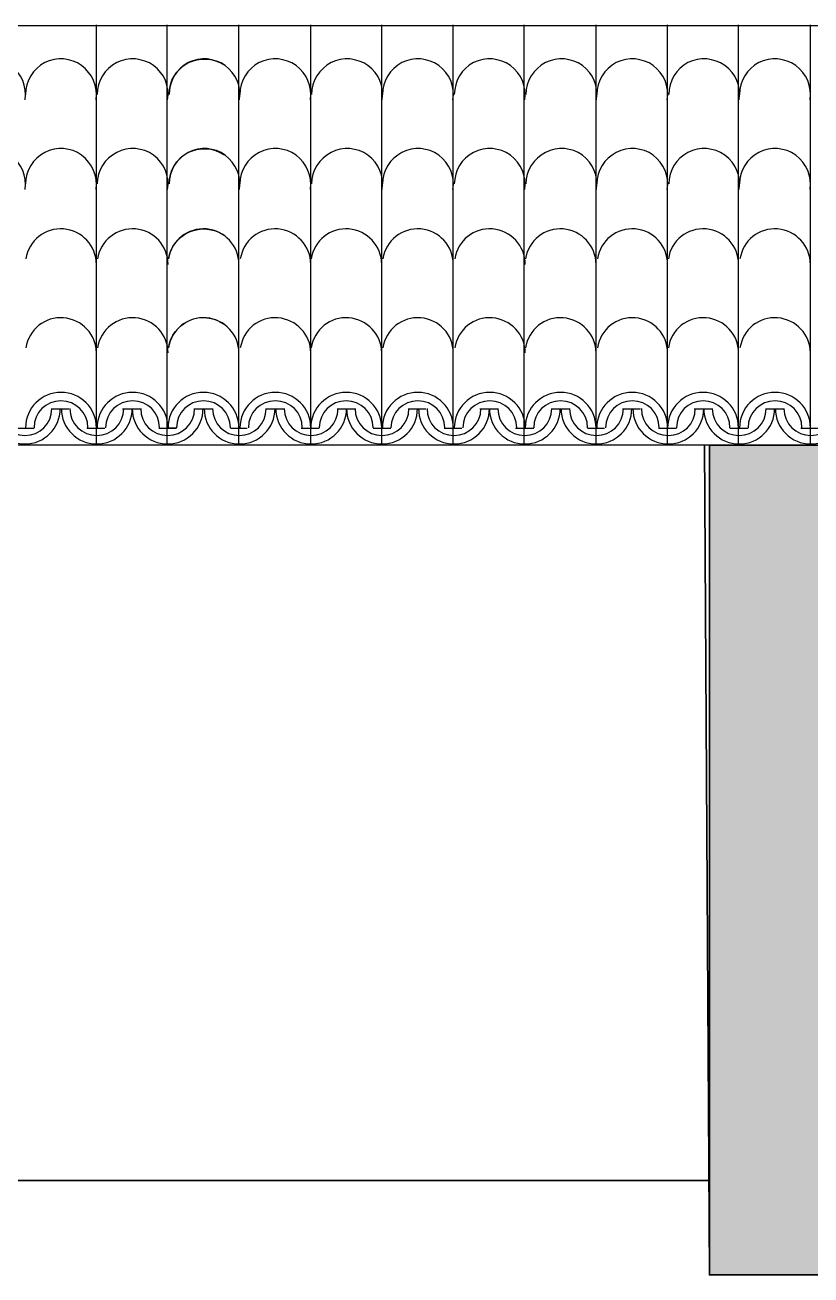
# Model space of a CAD drawing. Header units: millimetres. Extents: x -78607 to -64103, y -7158 to -1751.
# Drawn here: x -74852 to -73089, y -4639 to -1834 of the extents above; entities that cross this region are included whole.
import ezdxf

# ---------------------------------------------------------------- set-up
doc = ezdxf.new("R2010")
doc.units = ezdxf.units.MM
doc.layers.add('A-ALV-___-___-EXI', color=250, linetype='Continuous', lineweight=35)
doc.layers.add('A-COB-___-___-EXI', color=250, linetype='Continuous', lineweight=25)

msp = doc.modelspace()

# ---------------------------------------------------------------- hatches: boundary and pattern name
at = {"layer": 'A-ALV-___-___-EXI'}
h = msp.add_hatch(color=11, dxfattribs=at)
h.paths.add_polyline_path([(-76927.9, -6902.5), (-76771.4, -6902.5), (-76771.4, -2776.6), (-76927.9, -2776.6)])
h.paths.add_polyline_path([(-65574.4, -6902.5), (-65574.4, -2776.6), (-65880.7, -2776.6), (-65880.7, -6902.5)])
h.paths.add_polyline_path([(-73007.3, -4639.2), (-73007.3, -2776.6), (-73316.9, -2776.6), (-73316.9, -4639.2)])
h.paths.add_polyline_path([(-70684.5, -4639.2), (-70684.5, -2776.6), (-70975.1, -2776.6), (-70975.1, -4639.2)])

# ---------------------------------------------------------------- linework, layer by layer
for p, q in [((-73327.7, -2776.6), (-73316.9, -4639.2)), ((-76771.4, -4427.3), (-73318.6, -4427.3))]:
    msp.add_line(p, q, dxfattribs=at)
msp.add_lwpolyline([(-73007.3, -2776.6), (-73316.9, -2776.6), (-73316.9, -4639.2), (-73007.3, -4639.2)], close=True, dxfattribs=at)
at = {"layer": 'A-COB-___-___-EXI'}
for p, q in [((-74691.9, -2776.6), (-74691.9, -1833.7)), ((-74533, -2776.6), (-74533, -1833.7)), ((-74372.4, -2776.6), (-74372.4, -1833.7)), ((-74211, -2776.6), (-74211, -1833.7)), ((-74052, -2776.6), (-74052, -1833.7)), ((-73891.4, -2776.6), (-73891.4, -1833.7)), ((-73732.5, -2776.6), (-73732.5, -1833.7)), ((-73571.1, -2776.6), (-73571.1, -1833.7)), ((-73410.5, -2776.6), (-73410.5, -1833.7)), ((-73251.5, -2776.6), (-73251.5, -1833.7)), ((-73090.1, -2776.6), (-73090.1, -1833.7)), ((-74552, -2738.5), (-74533, -2738.5)), ((-73316.9, -2776.6), (-76771.4, -2776.6))]:
    msp.add_line(p, q, dxfattribs=at)
for points in [[(-77256.5, -1834.6), (-65253.2, -1834.6), (-65253.2, -2776.6), (-65574.4, -2776.6)], [(-74754, -2696.3), (-74773.1, -2696.3), (-74792.1, -2696.3)], [(-74592.6, -2696.3), (-74611.6, -2696.3), (-74633.2, -2696.3)], [(-74431.2, -2696.3), (-74452.7, -2696.3), (-74471.7, -2696.3)], [(-74272.2, -2696.3), (-74291.3, -2696.3), (-74312.8, -2696.3)], [(-74111.6, -2696.3), (-74132.3, -2696.3), (-74152.2, -2696.3)], [(-73952.7, -2696.3), (-73971.7, -2696.3), (-73990.8, -2696.3)], [(-73791.3, -2696.3), (-73810.3, -2696.3), (-73831.8, -2696.3)], [(-73630.7, -2696.3), (-73651.4, -2696.3), (-73670.4, -2696.3)], [(-73471.7, -2696.3), (-73490.8, -2696.3), (-73511.5, -2696.3)], [(-73310.3, -2696.3), (-73331.8, -2696.3), (-73350.9, -2696.3)], [(-73151.4, -2696.3), (-73170.4, -2696.3), (-73189.5, -2696.3)], [(-74872.4, -2738.5), (-74853.4, -2738.5), (-74831.8, -2738.5)], [(-74713.5, -2738.5), (-74691.9, -2738.5), (-74672.9, -2738.5)], [(-74391.4, -2738.5), (-74372.4, -2738.5), (-74353.4, -2738.5)], [(-74232.5, -2738.5), (-74211, -2738.5), (-74191.9, -2738.5)], [(-74071.1, -2738.5), (-74052, -2738.5), (-74031.3, -2738.5)], [(-73912.1, -2738.5), (-73891.4, -2738.5), (-73872.4, -2738.5)], [(-73751.5, -2738.5), (-73732.5, -2738.5), (-73711, -2738.5)], [(-73590.1, -2738.5), (-73571.1, -2738.5), (-73552, -2738.5)], [(-73431.2, -2738.5), (-73410.5, -2738.5), (-73390.6, -2738.5)], [(-73270.6, -2738.5), (-73251.5, -2738.5), (-73230, -2738.5)], [(-73111.6, -2738.5), (-73090.1, -2738.5), (-73071.1, -2738.5)]]:
    msp.add_lwpolyline(points, dxfattribs=at)
msp.add_lwpolyline([(-74512.3, -2738.5), (-74533, -2738.5)], close=True, dxfattribs=at)
for points, knots in [([(-74851.7, -2001.8), (-74847.6, -1972), (-74860, -1942.2), (-74884, -1924.8), (-74884, -1924.8), (-74908, -1907.4), (-74940.3, -1904.9), (-74966.8, -1918.2), (-74966.8, -1918.2), (-74993.3, -1932.3), (-75009.8, -1959.6), (-75009.8, -1989.4)], [0, 0, 0, 0, 0.083333, 0.083333, 0.083333, 0.083334, 0.166667, 0.166667, 0.166667, 0.166668, 1, 1, 1, 1]), ([(-74692.8, -2001.8), (-74688.6, -1972), (-74701.1, -1942.2), (-74725.1, -1924.8), (-74725.1, -1924.8), (-74749.1, -1907.4), (-74781.3, -1904.9), (-74807.8, -1918.2), (-74807.8, -1918.2), (-74834.3, -1932.3), (-74850.9, -1959.6), (-74850.9, -1989.4)], [0, 0, 0, 0, 0.083333, 0.083333, 0.083333, 0.083334, 0.166667, 0.166667, 0.166667, 0.166668, 1, 1, 1, 1]), ([(-74532.2, -2001.8), (-74527.2, -1972), (-74539.6, -1942.2), (-74563.6, -1924.8), (-74563.6, -1924.8), (-74588.5, -1907.4), (-74619.9, -1904.9), (-74646.4, -1918.2), (-74646.4, -1918.2), (-74673.7, -1932.3), (-74690.3, -1959.6), (-74690.3, -1989.4)], [0, 0, 0, 0, 0.083333, 0.083333, 0.083333, 0.083334, 0.166667, 0.166667, 0.166667, 0.166668, 1, 1, 1, 1]), ([(-74370.8, -2001.8), (-74366.6, -1972), (-74379, -1942.2), (-74403, -1924.8), (-74403, -1924.8), (-74427, -1907.4), (-74459.3, -1904.9), (-74485.8, -1918.2), (-74485.8, -1918.2), (-74512.3, -1932.3), (-74528.9, -1959.6), (-74528.9, -1989.4), (-74528.9, -1959.6), (-74513.1, -1933.1), (-74486.6, -1919), (-74486.6, -1919), (-74461, -1905.8), (-74429.5, -1907.4), (-74405.5, -1923.1)], [0, 0, 0, 0, 0.083333, 0.083333, 0.083333, 0.083334, 0.166667, 0.166667, 0.166667, 0.166668, 1, 1, 1, 1.874999, 1.875, 1.875, 1.875, 2, 2, 2, 2]), ([(-74211.8, -2001.8), (-74207.7, -1972), (-74220.1, -1942.2), (-74244.1, -1924.8), (-74244.1, -1924.8), (-74268.1, -1907.4), (-74300.4, -1904.9), (-74326.9, -1918.2), (-74326.9, -1918.2), (-74353.4, -1932.3), (-74369.9, -1959.6), (-74369.9, -1989.4)], [0, 0, 0, 0, 0.083333, 0.083333, 0.083333, 0.083334, 0.166667, 0.166667, 0.166667, 0.166668, 1, 1, 1, 1]), ([(-74051.2, -2001.8), (-74046.2, -1972), (-74058.7, -1942.2), (-74082.7, -1924.8), (-74082.7, -1924.8), (-74107.5, -1907.4), (-74139, -1904.9), (-74165.5, -1918.2), (-74165.5, -1918.2), (-74191.9, -1932.3), (-74209.3, -1959.6), (-74209.3, -1989.4)], [0, 0, 0, 0, 0.083333, 0.083333, 0.083333, 0.083334, 0.166667, 0.166667, 0.166667, 0.166668, 1, 1, 1, 1]), ([(-73892.3, -2001.8), (-73887.3, -1972), (-73899.7, -1942.2), (-73923.7, -1924.8), (-73923.7, -1924.8), (-73948.6, -1907.4), (-73980, -1904.9), (-74006.5, -1918.2), (-74006.5, -1918.2), (-74033, -1932.3), (-74050.4, -1959.6), (-74050.4, -1989.4)], [0, 0, 0, 0, 0.083333, 0.083333, 0.083333, 0.083334, 0.166667, 0.166667, 0.166667, 0.166668, 1, 1, 1, 1]), ([(-73730.9, -2001.8), (-73726.7, -1972), (-73739.1, -1942.2), (-73763.1, -1924.8), (-73763.1, -1924.8), (-73787.1, -1907.4), (-73819.4, -1904.9), (-73845.9, -1918.2), (-73845.9, -1918.2), (-73872.4, -1932.3), (-73889, -1959.6), (-73889, -1989.4)], [0, 0, 0, 0, 0.083333, 0.083333, 0.083333, 0.083334, 0.166667, 0.166667, 0.166667, 0.166668, 1, 1, 1, 1]), ([(-73570.3, -2001.8), (-73565.3, -1972), (-73577.7, -1942.2), (-73601.7, -1924.8), (-73601.7, -1924.8), (-73625.7, -1907.4), (-73658, -1904.9), (-73684.5, -1918.2), (-73684.5, -1918.2), (-73711, -1932.3), (-73728.4, -1959.6), (-73728.4, -1989.4)], [0, 0, 0, 0, 0.083333, 0.083333, 0.083333, 0.083334, 0.166667, 0.166667, 0.166667, 0.166668, 1, 1, 1, 1]), ([(-73411.3, -2001.8), (-73406.3, -1972), (-73418.8, -1942.2), (-73442.8, -1924.8), (-73442.8, -1924.8), (-73466.8, -1907.4), (-73499.1, -1904.9), (-73525.6, -1918.2), (-73525.6, -1918.2), (-73552, -1932.3), (-73569.4, -1959.6), (-73569.4, -1989.4)], [0, 0, 0, 0, 0.083333, 0.083333, 0.083333, 0.083334, 0.166667, 0.166667, 0.166667, 0.166668, 1, 1, 1, 1]), ([(-73249.9, -2001.8), (-73245.8, -1972), (-73257.3, -1942.2), (-73282.2, -1924.8), (-73282.2, -1924.8), (-73306.2, -1907.4), (-73338.5, -1904.9), (-73365, -1918.2), (-73365, -1918.2), (-73391.4, -1932.3), (-73408, -1959.6), (-73408, -1989.4)], [0, 0, 0, 0, 0.083333, 0.083333, 0.083333, 0.083334, 0.166667, 0.166667, 0.166667, 0.166668, 1, 1, 1, 1]), ([(-73091, -2001.8), (-73086.8, -1972), (-73098.4, -1942.2), (-73123.2, -1924.8), (-73123.2, -1924.8), (-73147.2, -1907.4), (-73179.5, -1904.9), (-73206, -1918.2), (-73206, -1918.2), (-73232.5, -1932.3), (-73249.1, -1959.6), (-73249.1, -1989.4)], [0, 0, 0, 0, 0.083333, 0.083333, 0.083333, 0.083334, 0.166667, 0.166667, 0.166667, 0.166668, 1, 1, 1, 1]), ([(-74851.7, -2202.9), (-74847.6, -2173.1), (-74860, -2144.2), (-74884, -2126), (-74884, -2126), (-74908, -2108.6), (-74940.3, -2106.1), (-74966.8, -2120.2), (-74966.8, -2120.2), (-74993.3, -2133.4), (-75009.8, -2160.7), (-75009.8, -2190.5)], [0, 0, 0, 0, 0.083333, 0.083333, 0.083333, 0.083334, 0.166667, 0.166667, 0.166667, 0.166668, 1, 1, 1, 1]), ([(-74692.8, -2202.9), (-74688.6, -2173.1), (-74701.1, -2144.2), (-74725.1, -2126), (-74725.1, -2126), (-74749.1, -2108.6), (-74781.3, -2106.1), (-74807.8, -2120.2), (-74807.8, -2120.2), (-74834.3, -2133.4), (-74850.9, -2160.7), (-74850.9, -2190.5)], [0, 0, 0, 0, 0.083333, 0.083333, 0.083333, 0.083334, 0.166667, 0.166667, 0.166667, 0.166668, 1, 1, 1, 1]), ([(-74532.2, -2202.9), (-74527.2, -2173.1), (-74539.6, -2144.2), (-74563.6, -2126), (-74563.6, -2126), (-74588.5, -2108.6), (-74619.9, -2106.1), (-74646.4, -2120.2), (-74646.4, -2120.2), (-74673.7, -2133.4), (-74690.3, -2160.7), (-74690.3, -2190.5)], [0, 0, 0, 0, 0.083333, 0.083333, 0.083333, 0.083334, 0.166667, 0.166667, 0.166667, 0.166668, 1, 1, 1, 1]), ([(-74370.8, -2202.9), (-74366.6, -2173.1), (-74379, -2144.2), (-74403, -2126), (-74403, -2126), (-74427, -2108.6), (-74459.3, -2106.1), (-74485.8, -2120.2), (-74485.8, -2120.2), (-74512.3, -2133.4), (-74528.9, -2160.7), (-74528.9, -2190.5), (-74528.9, -2161.6), (-74513.1, -2134.2), (-74486.6, -2120.2), (-74486.6, -2120.2), (-74461, -2106.9), (-74429.5, -2108.6), (-74405.5, -2125.1)], [0, 0, 0, 0, 0.083333, 0.083333, 0.083333, 0.083334, 0.166667, 0.166667, 0.166667, 0.166668, 1, 1, 1, 1.874999, 1.875, 1.875, 1.875, 2, 2, 2, 2]), ([(-74211.8, -2202.9), (-74207.7, -2173.1), (-74220.1, -2144.2), (-74244.1, -2126), (-74244.1, -2126), (-74268.1, -2108.6), (-74300.4, -2106.1), (-74326.9, -2120.2), (-74326.9, -2120.2), (-74353.4, -2133.4), (-74369.9, -2160.7), (-74369.9, -2190.5)], [0, 0, 0, 0, 0.083333, 0.083333, 0.083333, 0.083334, 0.166667, 0.166667, 0.166667, 0.166668, 1, 1, 1, 1]), ([(-74051.2, -2202.9), (-74046.2, -2173.1), (-74058.7, -2144.2), (-74082.7, -2126), (-74082.7, -2126), (-74107.5, -2108.6), (-74139, -2106.1), (-74165.5, -2120.2), (-74165.5, -2120.2), (-74191.9, -2133.4), (-74209.3, -2160.7), (-74209.3, -2190.5)], [0, 0, 0, 0, 0.083333, 0.083333, 0.083333, 0.083334, 0.166667, 0.166667, 0.166667, 0.166668, 1, 1, 1, 1]), ([(-73892.3, -2202.9), (-73887.3, -2173.1), (-73899.7, -2144.2), (-73923.7, -2126), (-73923.7, -2126), (-73948.6, -2108.6), (-73980, -2106.1), (-74006.5, -2120.2), (-74006.5, -2120.2), (-74033, -2133.4), (-74050.4, -2160.7), (-74050.4, -2190.5)], [0, 0, 0, 0, 0.083333, 0.083333, 0.083333, 0.083334, 0.166667, 0.166667, 0.166667, 0.166668, 1, 1, 1, 1]), ([(-73730.9, -2202.9), (-73726.7, -2173.1), (-73739.1, -2144.2), (-73763.1, -2126), (-73763.1, -2126), (-73787.1, -2108.6), (-73819.4, -2106.1), (-73845.9, -2120.2), (-73845.9, -2120.2), (-73872.4, -2133.4), (-73889, -2160.7), (-73889, -2190.5)], [0, 0, 0, 0, 0.083333, 0.083333, 0.083333, 0.083334, 0.166667, 0.166667, 0.166667, 0.166668, 1, 1, 1, 1]), ([(-73570.3, -2202.9), (-73565.3, -2173.1), (-73577.7, -2144.2), (-73601.7, -2126), (-73601.7, -2126), (-73625.7, -2108.6), (-73658, -2106.1), (-73684.5, -2120.2), (-73684.5, -2120.2), (-73711, -2133.4), (-73728.4, -2160.7), (-73728.4, -2190.5)], [0, 0, 0, 0, 0.083333, 0.083333, 0.083333, 0.083334, 0.166667, 0.166667, 0.166667, 0.166668, 1, 1, 1, 1]), ([(-73411.3, -2202.9), (-73406.3, -2173.1), (-73418.8, -2144.2), (-73442.8, -2126), (-73442.8, -2126), (-73466.8, -2108.6), (-73499.1, -2106.1), (-73525.6, -2120.2), (-73525.6, -2120.2), (-73552, -2133.4), (-73569.4, -2160.7), (-73569.4, -2190.5)], [0, 0, 0, 0, 0.083333, 0.083333, 0.083333, 0.083334, 0.166667, 0.166667, 0.166667, 0.166668, 1, 1, 1, 1]), ([(-73249.9, -2202.9), (-73245.8, -2173.1), (-73257.3, -2144.2), (-73282.2, -2126), (-73282.2, -2126), (-73306.2, -2108.6), (-73338.5, -2106.1), (-73365, -2120.2), (-73365, -2120.2), (-73391.4, -2133.4), (-73408, -2160.7), (-73408, -2190.5)], [0, 0, 0, 0, 0.083333, 0.083333, 0.083333, 0.083334, 0.166667, 0.166667, 0.166667, 0.166668, 1, 1, 1, 1]), ([(-73091, -2202.9), (-73086.8, -2173.1), (-73098.4, -2144.2), (-73123.2, -2126), (-73123.2, -2126), (-73147.2, -2108.6), (-73179.5, -2106.1), (-73206, -2120.2), (-73206, -2120.2), (-73232.5, -2133.4), (-73249.1, -2160.7), (-73249.1, -2190.5)], [0, 0, 0, 0, 0.083333, 0.083333, 0.083333, 0.083334, 0.166667, 0.166667, 0.166667, 0.166668, 1, 1, 1, 1]), ([(-74691.9, -2371), (-74691.9, -2329.6), (-74724.2, -2294.8), (-74765.6, -2291.5), (-74765.6, -2291.5), (-74807, -2288.2), (-74843.4, -2317.2), (-74850.1, -2358.6)], [0, 0, 0, 0, 0.125, 0.125, 0.125, 0.125001, 1, 1, 1, 1]), ([(-74531.3, -2371), (-74531.3, -2329.6), (-74562.8, -2294.8), (-74604.2, -2291.5), (-74604.2, -2291.5), (-74645.6, -2288.2), (-74682.8, -2317.2), (-74689.5, -2358.6)], [0, 0, 0, 0, 0.125, 0.125, 0.125, 0.125001, 1, 1, 1, 1]), ([(-74372.4, -2371), (-74372.4, -2329.6), (-74403.9, -2294.8), (-74445.3, -2291.5), (-74445.3, -2291.5), (-74486.6, -2288.2), (-74523.9, -2317.2), (-74530.5, -2358.6), (-74526.4, -2332.1), (-74508.2, -2308.9), (-74483.3, -2298.1), (-74483.3, -2298.1), (-74458.5, -2287.4), (-74429.5, -2289.9), (-74407.2, -2304.8)], [0, 0, 0, 0, 0.125, 0.125, 0.125, 0.125001, 1, 1, 1, 1.874999, 1.875, 1.875, 1.875, 2, 2, 2, 2]), ([(-74211, -2371), (-74211, -2329.6), (-74243.3, -2294.8), (-74284.7, -2291.5), (-74284.7, -2291.5), (-74326.1, -2288.2), (-74362.5, -2317.2), (-74369.1, -2358.6)], [0, 0, 0, 0, 0.125, 0.125, 0.125, 0.125001, 1, 1, 1, 1]), ([(-74052, -2371), (-74052, -2329.6), (-74084.3, -2294.8), (-74125.7, -2291.5), (-74125.7, -2291.5), (-74167.1, -2288.2), (-74203.5, -2317.2), (-74210.2, -2358.6)], [0, 0, 0, 0, 0.125, 0.125, 0.125, 0.125001, 1, 1, 1, 1]), ([(-73891.4, -2371), (-73891.4, -2329.6), (-73922.9, -2294.8), (-73964.3, -2291.5), (-73964.3, -2291.5), (-74005.7, -2288.2), (-74042.9, -2317.2), (-74049.6, -2358.6)], [0, 0, 0, 0, 0.125, 0.125, 0.125, 0.125001, 1, 1, 1, 1]), ([(-73730, -2371), (-73730, -2329.6), (-73762.3, -2294.8), (-73803.7, -2291.5), (-73803.7, -2291.5), (-73845.1, -2288.2), (-73881.5, -2317.2), (-73888.1, -2358.6)], [0, 0, 0, 0, 0.125, 0.125, 0.125, 0.125001, 1, 1, 1, 1]), ([(-73571.1, -2371), (-73571.1, -2329.6), (-73603.4, -2294.8), (-73644.8, -2291.5), (-73644.8, -2291.5), (-73686.1, -2288.2), (-73722.6, -2317.2), (-73729.2, -2358.6)], [0, 0, 0, 0, 0.125, 0.125, 0.125, 0.125001, 1, 1, 1, 1]), ([(-73410.5, -2371), (-73410.5, -2329.6), (-73441.9, -2294.8), (-73483.3, -2291.5), (-73483.3, -2291.5), (-73524.7, -2288.2), (-73562, -2317.2), (-73567.8, -2358.6)], [0, 0, 0, 0, 0.125, 0.125, 0.125, 0.125001, 1, 1, 1, 1]), ([(-73251.5, -2371), (-73251.5, -2329.6), (-73283, -2294.8), (-73324.4, -2291.5), (-73324.4, -2291.5), (-73365.8, -2288.2), (-73403, -2317.2), (-73408.8, -2358.6)], [0, 0, 0, 0, 0.125, 0.125, 0.125, 0.125001, 1, 1, 1, 1]), ([(-73090.1, -2371), (-73090.1, -2329.6), (-73122.4, -2294.8), (-73163.8, -2291.5), (-73163.8, -2291.5), (-73205.2, -2288.2), (-73241.6, -2317.2), (-73248.2, -2358.6)], [0, 0, 0, 0, 0.125, 0.125, 0.125, 0.125001, 1, 1, 1, 1]), ([(-74691.9, -2569.7), (-74691.9, -2528.3), (-74724.2, -2494.3), (-74765.6, -2491), (-74765.6, -2491), (-74807, -2487.7), (-74843.4, -2516.7), (-74850.1, -2558.1)], [0, 0, 0, 0, 0.125, 0.125, 0.125, 0.125001, 1, 1, 1, 1]), ([(-74531.3, -2569.7), (-74531.3, -2528.3), (-74562.8, -2494.3), (-74604.2, -2491), (-74604.2, -2491), (-74645.6, -2487.7), (-74682.8, -2516.7), (-74689.5, -2558.1)], [0, 0, 0, 0, 0.125, 0.125, 0.125, 0.125001, 1, 1, 1, 1]), ([(-74372.4, -2569.7), (-74372.4, -2528.3), (-74403.9, -2494.3), (-74445.3, -2491), (-74445.3, -2491), (-74486.6, -2487.7), (-74523.9, -2516.7), (-74530.5, -2558.1), (-74526.4, -2530.8), (-74508.2, -2508.4), (-74483.3, -2496.8), (-74483.3, -2496.8), (-74458.5, -2486.1), (-74429.5, -2488.5), (-74407.2, -2504.3)], [0, 0, 0, 0, 0.125, 0.125, 0.125, 0.125001, 1, 1, 1, 1.874999, 1.875, 1.875, 1.875, 2, 2, 2, 2]), ([(-74211, -2569.7), (-74211, -2528.3), (-74243.3, -2494.3), (-74284.7, -2491), (-74284.7, -2491), (-74326.1, -2487.7), (-74362.5, -2516.7), (-74369.1, -2558.1)], [0, 0, 0, 0, 0.125, 0.125, 0.125, 0.125001, 1, 1, 1, 1]), ([(-74052, -2569.7), (-74052, -2528.3), (-74084.3, -2494.3), (-74125.7, -2491), (-74125.7, -2491), (-74167.1, -2487.7), (-74203.5, -2516.7), (-74210.2, -2558.1)], [0, 0, 0, 0, 0.125, 0.125, 0.125, 0.125001, 1, 1, 1, 1]), ([(-73891.4, -2569.7), (-73891.4, -2528.3), (-73922.9, -2494.3), (-73964.3, -2491), (-73964.3, -2491), (-74005.7, -2487.7), (-74042.9, -2516.7), (-74049.6, -2558.1)], [0, 0, 0, 0, 0.125, 0.125, 0.125, 0.125001, 1, 1, 1, 1]), ([(-73730, -2569.7), (-73730, -2528.3), (-73762.3, -2494.3), (-73803.7, -2491), (-73803.7, -2491), (-73845.1, -2487.7), (-73881.5, -2516.7), (-73888.1, -2558.1)], [0, 0, 0, 0, 0.125, 0.125, 0.125, 0.125001, 1, 1, 1, 1]), ([(-73571.1, -2569.7), (-73571.1, -2528.3), (-73603.4, -2494.3), (-73644.8, -2491), (-73644.8, -2491), (-73686.1, -2487.7), (-73722.6, -2516.7), (-73729.2, -2558.1)], [0, 0, 0, 0, 0.125, 0.125, 0.125, 0.125001, 1, 1, 1, 1]), ([(-73410.5, -2569.7), (-73410.5, -2528.3), (-73441.9, -2494.3), (-73483.3, -2491), (-73483.3, -2491), (-73524.7, -2487.7), (-73562, -2516.7), (-73567.8, -2558.1)], [0, 0, 0, 0, 0.125, 0.125, 0.125, 0.125001, 1, 1, 1, 1]), ([(-73251.5, -2569.7), (-73251.5, -2528.3), (-73283, -2494.3), (-73324.4, -2491), (-73324.4, -2491), (-73365.8, -2487.7), (-73403, -2516.7), (-73408.8, -2558.1)], [0, 0, 0, 0, 0.125, 0.125, 0.125, 0.125001, 1, 1, 1, 1]), ([(-73090.1, -2569.7), (-73090.1, -2528.3), (-73122.4, -2494.3), (-73163.8, -2491), (-73163.8, -2491), (-73205.2, -2487.7), (-73241.6, -2516.7), (-73248.2, -2558.1)], [0, 0, 0, 0, 0.125, 0.125, 0.125, 0.125001, 1, 1, 1, 1]), ([(-74691.9, -2737.7), (-74691.9, -2693.8), (-74727.5, -2658.2), (-74771.4, -2658.2), (-74771.4, -2658.2), (-74815.3, -2658.2), (-74850.9, -2693.8), (-74850.9, -2737.7)], [0, 0, 0, 0, 0.125, 0.125, 0.125, 0.125001, 1, 1, 1, 1]), ([(-74372.4, -2737.7), (-74372.4, -2693.8), (-74408, -2658.2), (-74451.9, -2658.2), (-74451.9, -2658.2), (-74495.8, -2658.2), (-74531.3, -2693.8), (-74531.3, -2737.7), (-74531.3, -2693.8), (-74566.9, -2658.2), (-74610.8, -2658.2), (-74610.8, -2658.2), (-74654.7, -2658.2), (-74690.3, -2693.8), (-74690.3, -2737.7)], [0, 0, 0, 0, 0.125, 0.125, 0.125, 0.125001, 1, 1, 1, 1.125, 1.125, 1.125, 1.125001, 2, 2, 2, 2]), ([(-74052, -2737.7), (-74052, -2693.8), (-74087.6, -2658.2), (-74131.5, -2658.2), (-74131.5, -2658.2), (-74175.4, -2658.2), (-74211, -2693.8), (-74211, -2737.7), (-74211, -2693.8), (-74246.6, -2658.2), (-74290.5, -2658.2), (-74290.5, -2658.2), (-74334.3, -2658.2), (-74369.9, -2693.8), (-74369.9, -2737.7)], [0, 0, 0, 0, 0.125, 0.125, 0.125, 0.125001, 1, 1, 1, 1.125, 1.125, 1.125, 1.125001, 2, 2, 2, 2]), ([(-73891.4, -2737.7), (-73891.4, -2693.8), (-73927, -2658.2), (-73970.9, -2658.2), (-73970.9, -2658.2), (-74014.8, -2658.2), (-74050.4, -2693.8), (-74050.4, -2737.7)], [0, 0, 0, 0, 0.125, 0.125, 0.125, 0.125001, 1, 1, 1, 1]), ([(-73571.1, -2737.7), (-73571.1, -2693.8), (-73606.7, -2658.2), (-73650.6, -2658.2), (-73650.6, -2658.2), (-73694.4, -2658.2), (-73730, -2693.8), (-73730, -2737.7), (-73730, -2693.8), (-73765.6, -2658.2), (-73809.5, -2658.2), (-73809.5, -2658.2), (-73853.4, -2658.2), (-73889, -2693.8), (-73889, -2737.7)], [0, 0, 0, 0, 0.125, 0.125, 0.125, 0.125001, 1, 1, 1, 1.125, 1.125, 1.125, 1.125001, 2, 2, 2, 2]), ([(-73251.5, -2737.7), (-73251.5, -2693.8), (-73287.1, -2658.2), (-73331, -2658.2), (-73331, -2658.2), (-73374.9, -2658.2), (-73410.5, -2693.8), (-73410.5, -2737.7), (-73410.5, -2693.8), (-73446.1, -2658.2), (-73490, -2658.2), (-73490, -2658.2), (-73533.8, -2658.2), (-73569.4, -2693.8), (-73569.4, -2737.7)], [0, 0, 0, 0, 0.125, 0.125, 0.125, 0.125001, 1, 1, 1, 1.125, 1.125, 1.125, 1.125001, 2, 2, 2, 2]), ([(-73090.1, -2737.7), (-73090.1, -2693.8), (-73125.7, -2658.2), (-73169.6, -2658.2), (-73169.6, -2658.2), (-73213.5, -2658.2), (-73249.1, -2693.8), (-73249.1, -2737.7)], [0, 0, 0, 0, 0.125, 0.125, 0.125, 0.125001, 1, 1, 1, 1]), ([(-74711, -2737.7), (-74711, -2703.8), (-74738.3, -2677.3), (-74771.4, -2677.3), (-74771.4, -2677.3), (-74805.4, -2677.3), (-74831.8, -2703.8), (-74831.8, -2737.7)], [0, 0, 0, 0, 0.125, 0.125, 0.125, 0.125001, 1, 1, 1, 1]), ([(-74550.4, -2737.7), (-74550.4, -2703.8), (-74576.9, -2677.3), (-74610.8, -2677.3), (-74610.8, -2677.3), (-74643.9, -2677.3), (-74671.2, -2703.8), (-74671.2, -2737.7)], [0, 0, 0, 0, 0.125, 0.125, 0.125, 0.125001, 1, 1, 1, 1]), ([(-74391.4, -2737.7), (-74391.4, -2703.8), (-74417.9, -2677.3), (-74451.9, -2677.3), (-74451.9, -2677.3), (-74485, -2677.3), (-74512.3, -2703.8), (-74512.3, -2737.7)], [0, 0, 0, 0, 0.125, 0.125, 0.125, 0.125001, 1, 1, 1, 1]), ([(-74230, -2737.7), (-74230, -2703.8), (-74257.3, -2677.3), (-74290.5, -2677.3), (-74290.5, -2677.3), (-74324.4, -2677.3), (-74350.9, -2703.8), (-74350.9, -2737.7)], [0, 0, 0, 0, 0.125, 0.125, 0.125, 0.125001, 1, 1, 1, 1]), ([(-74071.1, -2737.7), (-74071.1, -2703.8), (-74098.4, -2677.3), (-74131.5, -2677.3), (-74131.5, -2677.3), (-74165.5, -2677.3), (-74191.9, -2703.8), (-74191.9, -2737.7)], [0, 0, 0, 0, 0.125, 0.125, 0.125, 0.125001, 1, 1, 1, 1]), ([(-73910.5, -2737.7), (-73910.5, -2703.8), (-73937, -2677.3), (-73970.9, -2677.3), (-73970.9, -2677.3), (-74004, -2677.3), (-74031.3, -2703.8), (-74031.3, -2737.7)], [0, 0, 0, 0, 0.125, 0.125, 0.125, 0.125001, 1, 1, 1, 1]), ([(-73749.1, -2737.7), (-73749.1, -2703.8), (-73776.4, -2677.3), (-73809.5, -2677.3), (-73809.5, -2677.3), (-73842.6, -2677.3), (-73869.9, -2703.8), (-73869.9, -2737.7)], [0, 0, 0, 0, 0.125, 0.125, 0.125, 0.125001, 1, 1, 1, 1]), ([(-73590.1, -2737.7), (-73590.1, -2703.8), (-73617.4, -2677.3), (-73650.6, -2677.3), (-73650.6, -2677.3), (-73683.7, -2677.3), (-73711, -2703.8), (-73711, -2737.7)], [0, 0, 0, 0, 0.125, 0.125, 0.125, 0.125001, 1, 1, 1, 1]), ([(-73429.5, -2737.7), (-73429.5, -2703.8), (-73456, -2677.3), (-73490, -2677.3), (-73490, -2677.3), (-73523.1, -2677.3), (-73549.6, -2703.8), (-73549.6, -2737.7)], [0, 0, 0, 0, 0.125, 0.125, 0.125, 0.125001, 1, 1, 1, 1]), ([(-73270.6, -2737.7), (-73270.6, -2703.8), (-73297.1, -2677.3), (-73331, -2677.3), (-73331, -2677.3), (-73364.1, -2677.3), (-73390.6, -2703.8), (-73390.6, -2737.7)], [0, 0, 0, 0, 0.125, 0.125, 0.125, 0.125001, 1, 1, 1, 1]), ([(-73109.2, -2737.7), (-73109.2, -2703.8), (-73136.5, -2677.3), (-73169.6, -2677.3), (-73169.6, -2677.3), (-73202.7, -2677.3), (-73230, -2703.8), (-73230, -2737.7)], [0, 0, 0, 0, 0.125, 0.125, 0.125, 0.125001, 1, 1, 1, 1]), ([(-75091, -2694.7), (-75091, -2738.5), (-75055.4, -2774.1), (-75011.5, -2774.1), (-75011.5, -2774.1), (-74967.6, -2774.1), (-74932, -2738.5), (-74932, -2694.7), (-74932, -2738.5), (-74896.4, -2774.1), (-74852.5, -2774.1), (-74852.5, -2774.1), (-74808.7, -2774.1), (-74773.1, -2738.5), (-74773.1, -2694.7)], [0, 0, 0, 0, 0.125, 0.125, 0.125, 0.125001, 1, 1, 1, 1.125, 1.125, 1.125, 1.125001, 2, 2, 2, 2]), ([(-74913, -2694.7), (-74913, -2728.6), (-74885.7, -2755.1), (-74852.5, -2755.1), (-74852.5, -2755.1), (-74818.6, -2755.1), (-74792.1, -2728.6), (-74792.1, -2694.7)], [0, 0, 0, 0, 0.125, 0.125, 0.125, 0.125001, 1, 1, 1, 1]), ([(-74770.6, -2694.7), (-74770.6, -2738.5), (-74735, -2774.1), (-74691.1, -2774.1), (-74691.1, -2774.1), (-74647.2, -2774.1), (-74611.6, -2738.5), (-74611.6, -2694.7), (-74611.6, -2738.5), (-74576.1, -2774.1), (-74532.2, -2774.1), (-74532.2, -2774.1), (-74488.3, -2774.1), (-74452.7, -2738.5), (-74452.7, -2694.7)], [0, 0, 0, 0, 0.125, 0.125, 0.125, 0.125001, 1, 1, 1, 1.125, 1.125, 1.125, 1.125001, 2, 2, 2, 2]), ([(-74751.5, -2694.7), (-74751.5, -2728.6), (-74724.2, -2755.1), (-74691.1, -2755.1), (-74691.1, -2755.1), (-74658, -2755.1), (-74630.7, -2728.6), (-74630.7, -2694.7)], [0, 0, 0, 0, 0.125, 0.125, 0.125, 0.125001, 1, 1, 1, 1]), ([(-74592.6, -2694.7), (-74592.6, -2728.6), (-74565.3, -2755.1), (-74532.2, -2755.1), (-74532.2, -2755.1), (-74499.1, -2755.1), (-74471.7, -2728.6), (-74471.7, -2694.7)], [0, 0, 0, 0, 0.125, 0.125, 0.125, 0.125001, 1, 1, 1, 1]), ([(-74450.2, -2694.7), (-74450.2, -2738.5), (-74415.5, -2774.1), (-74370.8, -2774.1), (-74370.8, -2774.1), (-74326.9, -2774.1), (-74291.3, -2738.5), (-74291.3, -2694.7)], [0, 0, 0, 0, 0.125, 0.125, 0.125, 0.125001, 1, 1, 1, 1]), ([(-74431.2, -2694.7), (-74431.2, -2728.6), (-74404.7, -2755.1), (-74370.8, -2755.1), (-74370.8, -2755.1), (-74337.6, -2755.1), (-74311.1, -2728.6), (-74311.1, -2694.7)], [0, 0, 0, 0, 0.125, 0.125, 0.125, 0.125001, 1, 1, 1, 1]), ([(-74289.6, -2694.7), (-74289.6, -2738.5), (-74254, -2774.1), (-74210.2, -2774.1), (-74210.2, -2774.1), (-74166.3, -2774.1), (-74130.7, -2738.5), (-74130.7, -2694.7), (-74130.7, -2738.5), (-74095.1, -2774.1), (-74051.2, -2774.1), (-74051.2, -2774.1), (-74007.3, -2774.1), (-73971.7, -2738.5), (-73971.7, -2694.7)], [0, 0, 0, 0, 0.125, 0.125, 0.125, 0.125001, 1, 1, 1, 1.125, 1.125, 1.125, 1.125001, 2, 2, 2, 2]), ([(-74270.6, -2694.7), (-74270.6, -2728.6), (-74243.3, -2755.1), (-74210.2, -2755.1), (-74210.2, -2755.1), (-74177, -2755.1), (-74149.7, -2728.6), (-74149.7, -2694.7)], [0, 0, 0, 0, 0.125, 0.125, 0.125, 0.125001, 1, 1, 1, 1]), ([(-74111.6, -2694.7), (-74111.6, -2728.6), (-74084.3, -2755.1), (-74051.2, -2755.1), (-74051.2, -2755.1), (-74018.1, -2755.1), (-73990.8, -2728.6), (-73990.8, -2694.7)], [0, 0, 0, 0, 0.125, 0.125, 0.125, 0.125001, 1, 1, 1, 1]), ([(-73969.3, -2694.7), (-73969.3, -2738.5), (-73933.7, -2774.1), (-73889.8, -2774.1), (-73889.8, -2774.1), (-73845.9, -2774.1), (-73810.3, -2738.5), (-73810.3, -2694.7), (-73810.3, -2738.5), (-73774.7, -2774.1), (-73730.9, -2774.1), (-73730.9, -2774.1), (-73687, -2774.1), (-73651.4, -2738.5), (-73651.4, -2694.7)], [0, 0, 0, 0, 0.125, 0.125, 0.125, 0.125001, 1, 1, 1, 1.125, 1.125, 1.125, 1.125001, 2, 2, 2, 2]), ([(-73950.2, -2694.7), (-73950.2, -2728.6), (-73923.7, -2755.1), (-73889.8, -2755.1), (-73889.8, -2755.1), (-73856.7, -2755.1), (-73829.4, -2728.6), (-73829.4, -2694.7)], [0, 0, 0, 0, 0.125, 0.125, 0.125, 0.125001, 1, 1, 1, 1]), ([(-73791.3, -2694.7), (-73791.3, -2728.6), (-73764.8, -2755.1), (-73730.9, -2755.1), (-73730.9, -2755.1), (-73697.7, -2755.1), (-73670.4, -2728.6), (-73670.4, -2694.7)], [0, 0, 0, 0, 0.125, 0.125, 0.125, 0.125001, 1, 1, 1, 1]), ([(-73649.7, -2694.7), (-73649.7, -2738.5), (-73614.1, -2774.1), (-73570.3, -2774.1), (-73570.3, -2774.1), (-73526.4, -2774.1), (-73490.8, -2738.5), (-73490.8, -2694.7)], [0, 0, 0, 0, 0.125, 0.125, 0.125, 0.125001, 1, 1, 1, 1]), ([(-73630.7, -2694.7), (-73630.7, -2728.6), (-73603.4, -2755.1), (-73570.3, -2755.1), (-73570.3, -2755.1), (-73537.1, -2755.1), (-73509.8, -2728.6), (-73509.8, -2694.7)], [0, 0, 0, 0, 0.125, 0.125, 0.125, 0.125001, 1, 1, 1, 1]), ([(-73488.3, -2694.7), (-73488.3, -2738.5), (-73452.7, -2774.1), (-73408.8, -2774.1), (-73408.8, -2774.1), (-73365, -2774.1), (-73329.4, -2738.5), (-73329.4, -2694.7), (-73329.4, -2738.5), (-73293.8, -2774.1), (-73249.9, -2774.1), (-73249.9, -2774.1), (-73206, -2774.1), (-73170.4, -2738.5), (-73170.4, -2694.7)], [0, 0, 0, 0, 0.125, 0.125, 0.125, 0.125001, 1, 1, 1, 1.125, 1.125, 1.125, 1.125001, 2, 2, 2, 2]), ([(-73469.3, -2694.7), (-73469.3, -2728.6), (-73442.8, -2755.1), (-73408.8, -2755.1), (-73408.8, -2755.1), (-73375.7, -2755.1), (-73348.4, -2728.6), (-73348.4, -2694.7)], [0, 0, 0, 0, 0.125, 0.125, 0.125, 0.125001, 1, 1, 1, 1]), ([(-73310.3, -2694.7), (-73310.3, -2728.6), (-73283.8, -2755.1), (-73249.9, -2755.1), (-73249.9, -2755.1), (-73216.8, -2755.1), (-73189.5, -2728.6), (-73189.5, -2694.7)], [0, 0, 0, 0, 0.125, 0.125, 0.125, 0.125001, 1, 1, 1, 1]), ([(-73168.8, -2694.7), (-73168.8, -2738.5), (-73133.2, -2774.1), (-73089.3, -2774.1), (-73089.3, -2774.1), (-73045.4, -2774.1), (-73009.8, -2738.5), (-73009.8, -2694.7), (-73009.8, -2738.5), (-72974.2, -2774.1), (-72930.4, -2774.1), (-72930.4, -2774.1), (-72886.5, -2774.1), (-72850.9, -2738.5), (-72850.9, -2694.7)], [0, 0, 0, 0, 0.125, 0.125, 0.125, 0.125001, 1, 1, 1, 1.125, 1.125, 1.125, 1.125001, 2, 2, 2, 2]), ([(-73149.7, -2694.7), (-73149.7, -2728.6), (-73122.4, -2755.1), (-73089.3, -2755.1), (-73089.3, -2755.1), (-73055.4, -2755.1), (-73028.9, -2728.6), (-73028.9, -2694.7)], [0, 0, 0, 0, 0.125, 0.125, 0.125, 0.125001, 1, 1, 1, 1])]:
    msp.add_open_spline(points, degree=3, knots=knots, dxfattribs=at)

doc.saveas('drawing.dxf')
